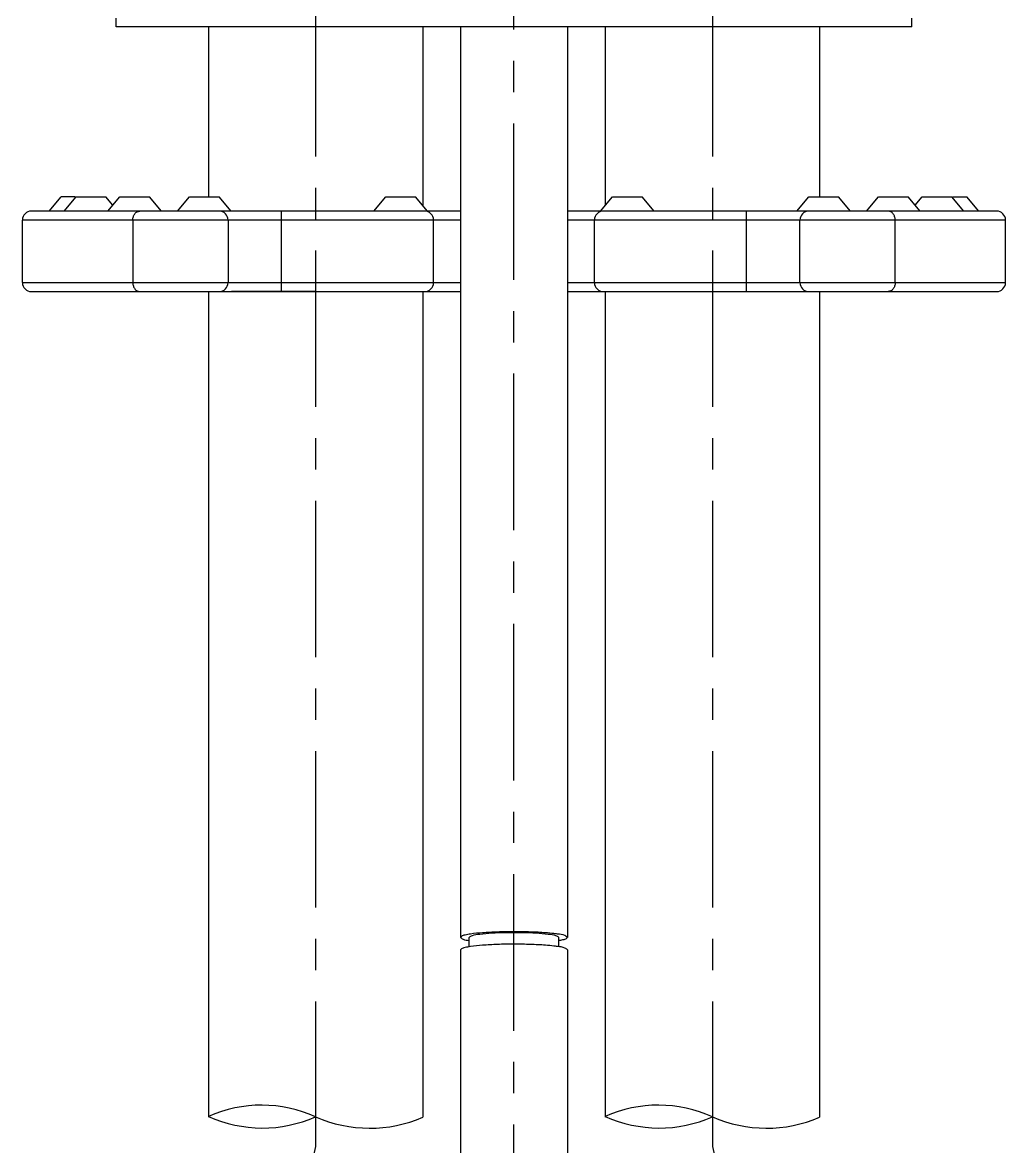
# Model space of a CAD drawing. Extents: x 11391 to 11985, y -6587 to -6167.
# Drawn here: x 11762.3 to 11817.3, y -6441.2 to -6378.3 of the extents above; entities that cross this region are included whole.
import ezdxf

# ---------------------------------------------------------------- set-up
doc = ezdxf.new("R2010")
doc.units = 0
doc.header["$LTSCALE"] = 7
doc.header["$MEASUREMENT"] = 0
doc.linetypes.add('CENTER', pattern=[2, 1.25, -0.25, 0.25, -0.25])
doc.layers.get('0').update_dxf_attribs({"color": 2, "linetype": 'CONTINUOUS'})
for name, color, linetype in [('CL', 1, 'CENTER'), ('D', 2, 'CONTINUOUS'), ('DWG', 7, 'CONTINUOUS')]:
    doc.layers.add(name, color=color, linetype=linetype)

msp = doc.modelspace()

# ---------------------------------------------------------------- linework, layer by layer
at = {"color": 7, "linetype": 'Continuous'}
for p, q in [((11767.569, -6378.586), (11767.569, -6378.086)), ((11812.069, -6378.586), (11812.069, -6378.086)), ((11812.069, -6378.586), (11767.569, -6378.586))]:
    msp.add_line(p, q, dxfattribs=at)
at = {"layer": 'CL'}
for p, q in [((11789.819, -6518.728), (11789.819, -6249.838)), ((11778.719, -6363.086), (11778.719, -6441.206)), ((11800.919, -6363.086), (11800.919, -6441.206))]:
    msp.add_line(p, q, dxfattribs=at)
for points in [[(11778.719, -6441.206), (11775.419, -6447.578), (11768.265, -6449.384), (11766.821, -6455.967)], [(11800.919, -6441.206), (11804.221, -6447.578), (11811.375, -6449.384), (11812.82, -6455.967)]]:
    msp.add_spline(points, degree=3, dxfattribs=at)
at = {"layer": 'D'}
for centre, radius, start, end in [((11775.697, -6446.258), 7.365, 65.75459, 113.82753), ((11797.895, -6446.258), 7.365, 65.75459, 113.82753), ((11775.746, -6432.805), 7.365, 245.75459, 293.82753), ((11781.746, -6432.698), 7.483, 246.15632, 293.4258), ((11797.944, -6432.805), 7.365, 245.75459, 293.82753), ((11803.944, -6432.698), 7.483, 246.15632, 293.4258)]:
    msp.add_arc(centre, radius, start, end, dxfattribs=at)
at = {"layer": 'DWG'}
for p, q in [((11772.721, -6378.586), (11772.721, -6388.086)), ((11784.721, -6378.586), (11784.721, -6388.58)), ((11786.819, -6378.586), (11786.819, -6429.507)), ((11792.819, -6378.586), (11792.819, -6429.507)), ((11794.919, -6378.586), (11794.919, -6388.577)), ((11806.919, -6378.586), (11806.919, -6388.086)), ((11763.819, -6388.886), (11764.49, -6388.086)), ((11765.271, -6388.086), (11764.49, -6388.086)), ((11764.654, -6388.886), (11765.325, -6388.086)), ((11765.325, -6388.086), (11766.983, -6388.086)), ((11767.378, -6388.557), (11766.983, -6388.086)), ((11767.102, -6388.886), (11767.773, -6388.086)), ((11767.773, -6388.086), (11769.43, -6388.086)), ((11770.102, -6388.886), (11769.43, -6388.086)), ((11770.995, -6388.886), (11771.666, -6388.086)), ((11771.666, -6388.086), (11773.324, -6388.086)), ((11773.995, -6388.886), (11773.324, -6388.086)), ((11781.978, -6388.886), (11782.649, -6388.086)), ((11782.65, -6388.086), (11784.307, -6388.086)), ((11784.978, -6388.886), (11784.307, -6388.086)), ((11794.66, -6388.886), (11795.332, -6388.086)), ((11795.332, -6388.086), (11796.989, -6388.086)), ((11797.66, -6388.886), (11796.989, -6388.086)), ((11805.643, -6388.886), (11806.315, -6388.086)), ((11806.315, -6388.086), (11807.972, -6388.086)), ((11808.643, -6388.886), (11807.972, -6388.086)), ((11809.537, -6388.886), (11810.208, -6388.086)), ((11810.208, -6388.086), (11811.865, -6388.086)), ((11812.537, -6388.886), (11811.866, -6388.086)), ((11812.261, -6388.557), (11812.656, -6388.086)), ((11812.656, -6388.086), (11814.313, -6388.086)), ((11814.984, -6388.886), (11814.313, -6388.086)), ((11814.368, -6388.086), (11815.148, -6388.086)), ((11815.819, -6388.886), (11815.148, -6388.086)), ((11786.819, -6389.386), (11762.319, -6389.386)), ((11762.319, -6392.886), (11762.319, -6389.386)), ((11786.819, -6388.886), (11762.82, -6388.886)), ((11768.493, -6389.386), (11768.493, -6392.886)), ((11773.819, -6389.386), (11773.819, -6392.886)), ((11776.819, -6393.386), (11776.819, -6388.886)), ((11785.319, -6392.886), (11785.319, -6389.386)), ((11816.818, -6388.886), (11792.819, -6388.886)), ((11817.319, -6389.386), (11792.819, -6389.386)), ((11794.319, -6392.886), (11794.319, -6389.386)), ((11802.819, -6393.386), (11802.819, -6388.886)), ((11805.819, -6392.886), (11805.819, -6389.386)), ((11811.146, -6392.886), (11811.146, -6389.386)), ((11817.319, -6392.886), (11817.319, -6389.386)), ((11762.319, -6392.886), (11786.819, -6392.886)), ((11792.819, -6392.886), (11817.319, -6392.886)), ((11762.82, -6393.386), (11786.819, -6393.386)), ((11772.721, -6393.386), (11772.721, -6439.565)), ((11778.719, -6393.386), (11774.023, -6393.386)), ((11778.719, -6393.386), (11783.415, -6393.386)), ((11784.721, -6393.386), (11784.721, -6439.565)), ((11792.819, -6393.386), (11816.818, -6393.386)), ((11794.919, -6393.386), (11794.919, -6439.565)), ((11806.919, -6393.386), (11806.919, -6439.565)), ((11787.319, -6430.03), (11787.319, -6429.507)), ((11792.319, -6430.03), (11792.319, -6429.507)), ((11786.819, -6430.203), (11786.819, -6444.126)), ((11792.819, -6430.203), (11792.819, -6444.126))]:
    msp.add_line(p, q, dxfattribs=at)
for centre, start, end in [((11762.819, -6389.386), 90, 180), ((11773.319, -6389.386), 0, 90), ((11784.819, -6389.386), 0, 90), ((11794.819, -6389.386), 90, 180), ((11806.319, -6389.386), 90, 180), ((11816.819, -6389.386), 0, 90), ((11762.819, -6392.886), 180, 270), ((11773.319, -6392.886), 270, 0), ((11784.819, -6392.886), 270, 0), ((11794.819, -6392.886), 180, 270), ((11806.319, -6392.886), 180, 270), ((11816.819, -6392.886), 270, 0)]:
    msp.add_arc(centre, 0.5, start, end, dxfattribs=at)
for points in [[(11768.493, -6389.386), (11768.522, -6389.195), (11768.606, -6389.032), (11768.732, -6388.924), (11768.88, -6388.886)], [(11811.146, -6389.386), (11811.116, -6389.195), (11811.032, -6389.032), (11810.906, -6388.924), (11810.758, -6388.886)], [(11768.493, -6392.886), (11768.522, -6393.077), (11768.606, -6393.239), (11768.732, -6393.348), (11768.88, -6393.386)], [(11811.146, -6392.886), (11811.116, -6393.077), (11811.032, -6393.239), (11810.906, -6393.348), (11810.758, -6393.386)], [(11787.079, -6429.382), (11786.966, -6429.41), (11786.819, -6429.507)], [(11786.819, -6429.507), (11786.966, -6429.604), (11787.319, -6429.679)], [(11792.049, -6429.296), (11791.583, -6429.253), (11790.746, -6429.208), (11789.819, -6429.193), (11788.892, -6429.208), (11788.056, -6429.253), (11787.392, -6429.322), (11787.079, -6429.382)], [(11792.319, -6429.507), (11792.168, -6429.417), (11791.734, -6429.339), (11791.069, -6429.28), (11790.253, -6429.249), (11789.385, -6429.249), (11788.569, -6429.28), (11787.904, -6429.339), (11787.47, -6429.417), (11787.319, -6429.507)], [(11792.819, -6429.507), (11792.672, -6429.41), (11792.246, -6429.322), (11792.049, -6429.296)], [(11792.319, -6429.679), (11792.559, -6429.631)], [(11792.559, -6429.631), (11792.672, -6429.604), (11792.819, -6429.507)], [(11787.079, -6430.078), (11786.966, -6430.106), (11786.819, -6430.203)], [(11792.049, -6429.992), (11791.583, -6429.949), (11790.746, -6429.904), (11789.819, -6429.889), (11788.892, -6429.904), (11788.056, -6429.949), (11787.392, -6430.018), (11787.079, -6430.078)], [(11792.819, -6430.203), (11792.672, -6430.106), (11792.246, -6430.018), (11792.049, -6429.992)]]:
    msp.add_spline(points, degree=3, dxfattribs=at)

doc.saveas('drawing.dxf')
